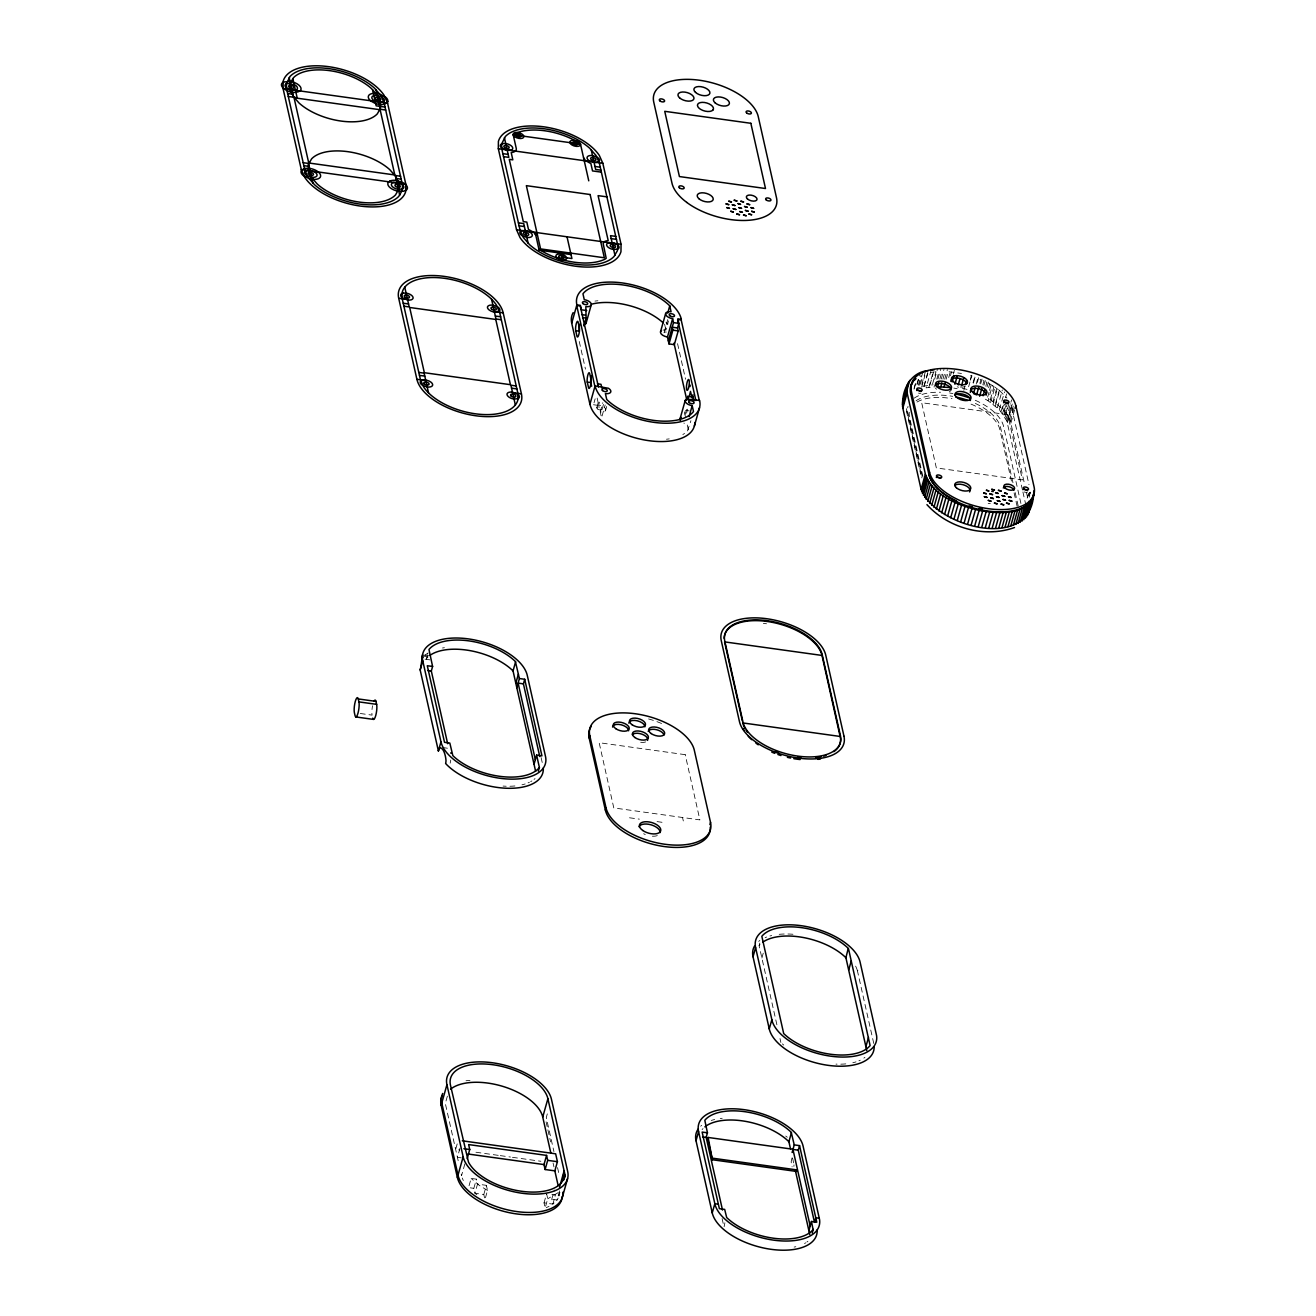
<?xml version="1.0" encoding="UTF-8"?>
<svg xmlns="http://www.w3.org/2000/svg" width="1316" height="1316" viewBox="0 0 1316 1316"><rect width="100%" height="100%" fill="white"/><g stroke="black" fill="none" stroke-linecap="round" stroke-linejoin="round"><path stroke-width="0.75" stroke-dasharray="5 3.75" d="M794.009 1164.907L793.893 1166.404M1030.132 493.895L1030.264 492.151L1029.194 495.968M427.749 656.059A8.258 1.875 -82.1 0 0 426.368 659.316L427.799 653.345M594.026 402.762L595.145 398.83M596.806 407.697L598.862 400.36M601.116 415.823L600.244 411.892A6.432 3.241 15.7 0 0 605.492 410.559A6.432 3.241 15.7 0 0 603.287 406.595L598.681 404.983L599.783 401.051M600.244 411.892L602.81 402.729M602.119 409.177L603.666 403.683M602.086 415.955L605.179 404.966M605.656 410.164L606.676 406.496M447.374 1096.162L445.318 1103.499L458.659 1162.818M664.037 332.8L668.676 316.301M662.919 330.119A6.432 3.241 15.7 0 1 665.912 330.086L668.495 320.907M457.195 1143.917L455.649 1149.411L459.712 1149.987M460.008 1148.161L457.425 1157.323L461.324 1157.866M464.861 1163.854L461.538 1175.649L460.715 1171.98M685.143 414.26L687.215 406.94M469.055 1185.749L471.112 1178.429L476.408 1179.152L477.527 1184.104L474.944 1193.267L476.869 1194.698M686.574 413.125L687.692 409.194M484.568 1197.873L483.795 1194.5L474.944 1193.267L473.826 1188.332L476.408 1179.152M687.429 430.957L690.933 420.709M483.795 1194.5L486.377 1185.338L477.527 1184.104M485.456 1197.725L487.512 1190.404L486.377 1185.338M547.308 1113.879L546.288 1117.547L553.937 1151.615M544.018 1202.873L546.601 1193.711L547.736 1198.777L545.169 1207.94L544.018 1202.873L552.885 1204.107L556.981 1200.044A50.485 25.399 15.7 0 0 558.116 1198.086M551.914 1194.451L555.451 1194.944L552.885 1204.107L551.766 1199.156L554.349 1189.993M559.563 1190.881L556.981 1200.044L551.766 1199.156M559.925 1192.329L558.889 1195.997A50.485 25.399 15.7 0 0 559.284 1193.809M915.475 383.384L913.863 389.108L916.15 388.121M914.028 389.207L915.64 383.482M776.901 1024.769L759.102 945.661L760.138 941.993M916.874 384.256L919.029 376.623M917.219 384.305L919.9 374.764M918.305 385.127L920.986 375.586M919.144 385.341L922.894 371.984M920.427 384.206L922.582 376.573M925.51 371.227L921.216 386.509L933.077 384.782M921.644 387.217L924.868 375.751M761.882 957.999L764.464 948.836M923.98 385.884L928.273 370.602M924.095 386.509L927.846 373.152M931.185 370.109L926.135 387.842L934.64 386.822M928.849 387.381L933.143 372.099L935.989 371.754L931.695 387.036M929.935 385.012L934.228 369.747M934.689 379.057L937.37 369.5M936.795 379.173L938.933 371.54M937.946 378.959L940.627 369.401M939.821 379.074L941.976 371.441M941.285 378.992L943.967 369.434M942.947 379.107L945.102 371.474M944.707 379.156L947.388 369.599M946.138 379.255L948.293 371.622L961.47 373.464M948.721 377.528L950.859 369.895M950.465 375.718L951.534 371.902M953.31 374.139L954.38 370.322M724.902 1222.794L724.113 1226.693M963.805 390.359L964.891 386.542M970.32 379.863L971.389 376.047L968.099 375.076M969.958 381.969L967.819 389.618L957.193 386.838M970.501 380.061L972.113 374.336M973.018 382.857L974.63 377.133L971.389 376.047M973.429 383.137L975.041 377.396M976.192 384.042L977.804 378.317L974.63 377.133M977.36 382.479L978.972 376.754M979.844 383.4L980.913 379.584L977.804 378.317M980.683 383.844L982.295 378.12M982.871 384.766L983.94 380.949L980.913 379.584M983.924 385.308L985.536 379.584M985.799 386.213L986.868 382.397L983.94 380.949M987.066 386.855L988.661 381.13M988.612 387.743L989.681 383.927L986.868 382.397M989.007 392.3L987.395 398.041C997.265 403.848 1007.678 411.579 1010.869 423.176L1024.67 484.568M989.533 390.391L991.688 382.759M1022.466 489.996L1006.822 420.906L999.337 409.589L988.086 400.788L992.379 385.506L989.681 383.927M990.274 399.735L994.567 384.469M990.635 402.449L994.929 387.167L992.379 385.506M993.021 401.512L997.314 386.246M993.054 404.16L997.347 388.894L994.929 387.167M995.603 403.354L999.897 388.072M995.324 405.937L999.617 390.655L997.347 388.894M997.413 407.746L1002.315 389.964M999.337 409.589L1004.552 391.905M1001.081 411.447L1004.305 399.998M1002.315 409.144L1003.401 405.328M1005.539 397.695L1006.608 393.879M1002.628 413.339L1006.395 399.965M1004.19 411.151L1005.786 405.427M1003.993 415.231L1007.743 401.874M1005.835 413.175L1007.99 405.525M1005.144 417.139L1009.438 401.857M1006.082 419.031L1011.593 399.916M1006.822 420.906L1011.116 405.624L1010.375 403.749M1008.533 417.238L1012.827 401.956M1007.332 422.716L1011.626 407.434L1011.116 405.624M1009.537 419.261L1013.83 403.979M1010.326 421.268L1014.62 405.986M1010.869 423.176L1015.162 407.894M873.758 1043.44L857.538 971.307L858.558 967.638M1027.187 498.122L1028.799 492.398M1028.569 496.083L1029.638 492.266M1029.227 497.201L1029.786 495.573M791.985 1157.948L791.163 1161.929L792.1 1166.848M990.323 503.419L988.168 503.452M426.252 658.839L426.4 658.658A50.485 25.399 15.7 0 1 428.062 656.898M759.102 945.661L759.25 945.48A50.485 25.399 15.7 0 1 760.039 944.575M702.102 1129.638L702.234 1129.457A50.485 25.399 15.7 0 1 703.024 1128.552M558.066 1192.707L547.736 1198.777M546.255 1207.595L549.019 1206.427M930.428 372.56L933.143 372.099M685.685 410.378L689.239 410.872M593.483 404.736L601.971 405.92M424.591 655.039L428.539 655.598M423.949 656.158L427.503 656.651M425.019 659.168L429.954 659.859M360.288 713.502L372.099 715.131A8.258 1.875 -82.1 0 1 372.56 705.754M442.472 747.521L447.687 748.245M629.509 817.779L639.362 819.144M657.062 821.612L664.942 822.697M475.948 1152.24L498.27 1155.349M500.294 1155.629L510.444 1157.027M512.467 1157.323L540.892 1161.271M470.305 1187.838L473.826 1188.332M953.853 388.088L957.176 388.73M487.512 1190.404L479.452 1185.535L471.112 1178.429M985.388 399.192L988.086 400.788M999.617 390.655L1006.921 398.057M1011.626 407.434L1028.98 484.617M1026.464 492.497L1028.684 502.399M1022.91 491.987L1025.575 503.847M1020.92 503.469L1003.565 426.335A49.564 24.922 15.7 0 0 974.465 399.932M1012.975 482.709L1000.522 427.371A46.817 23.556 15.7 0 0 973.034 402.4M1015.195 492.595L1018.748 508.404M1011.445 481.047L999.88 429.658A46.817 23.556 15.7 0 0 969.612 403.551M1014.11 492.908L1017.663 508.733M922.878 476.392L909.553 417.106A46.817 23.556 15.7 0 1 909.307 412.303M922.154 476.326L907.925 413.043A49.564 24.922 15.7 0 1 908.007 406.381M906.379 408.667L921.957 477.938M906.444 411.069L920.69 474.385M677.559 343.657L685.554 379.238M664.596 324.18L665.912 330.086M684.304 411.859L685.471 417.057M688.367 429.871L687.034 423.966A6.432 3.241 15.7 0 1 683.827 423.078M779.993 1038.538L780.881 1042.486M792.545 1157.981L794.305 1165.828M597.135 398.057L598.681 404.983M579.254 341.486L585.472 369.154M682.527 817.483L683.317 820.954M722.089 1218.567L723.422 1224.489M541.123 757.621L542.455 763.543M557.556 1167.637L558.905 1173.658M546.091 1121.841L547.44 1127.845M547.9 1129.852L550.598 1141.877M553.065 1162.966L553.954 1166.914M463.347 1180.468A50.485 25.399 15.7 0 1 462.261 1178.034M466.012 1080.781A54.17 27.241 15.7 0 1 469.993 1080.387M807.892 1241.301A50.485 25.399 15.7 0 1 806.856 1242.074M805.737 1242.814A50.485 25.399 15.7 0 1 804.537 1243.521M795.818 1246.713A50.485 25.399 15.7 0 1 794.14 1247.074M700.671 1126.216A54.17 27.241 15.7 0 1 701.708 1125.345M711.249 1120.459A54.17 27.241 15.7 0 1 714.654 1119.521M720.247 1118.518A54.17 27.241 15.7 0 1 722.204 1118.287M785.734 1136.037A54.17 27.241 15.7 0 1 787.313 1137.238M864.908 1057.324A50.485 25.399 15.7 0 1 863.872 1058.097M860.269 1060.186A50.485 25.399 15.7 0 1 858.92 1060.795M856.009 1061.864A50.485 25.399 15.7 0 1 852.834 1062.736M845.793 1063.887A50.485 25.399 15.7 0 1 835.989 1064.118M783.711 1045.068A50.485 25.399 15.7 0 1 782.378 1043.901M758.723 941.351A54.17 27.241 15.7 0 1 759.825 940.512M765.139 937.634A54.17 27.241 15.7 0 1 766.669 937.025M769.942 935.989A54.17 27.241 15.7 0 1 771.67 935.544M779.22 934.311A54.17 27.241 15.7 0 1 794.19 934.36M855.597 966.125A54.17 27.241 15.7 0 1 857.538 971.307M450.746 760.056A8.258 1.875 -82.1 0 1 450.171 763.148M424.838 655.417A54.17 27.241 15.7 0 1 428.177 652.917M442.489 647.998A54.17 27.241 15.7 0 1 444.397 647.719M535.02 778.579A50.485 25.399 15.7 0 1 534.049 779.401M531.894 780.914A50.485 25.399 15.7 0 1 530.693 781.605M529.41 782.263A50.485 25.399 15.7 0 1 528.061 782.872M525.15 783.941A50.485 25.399 15.7 0 1 521.975 784.813M514.934 785.965A50.485 25.399 15.7 0 1 503.074 786.08M763.362 623.389A50.485 25.399 15.7 0 1 766.521 623.768M917.022 402.038A46.817 23.556 15.7 0 1 952.011 398.649M914.159 398.189A49.564 24.922 15.7 0 1 940.545 392.25M949.757 393.04A49.564 24.922 15.7 0 1 952.883 393.533M916.084 400.771A46.817 23.556 15.7 0 1 952.652 396.346M1027.697 491.888A2.747 1.382 15.7 0 1 1024.193 491.937M950.3 391.132A8.258 4.162 15.7 0 1 949.247 391.888M936.498 389.223A8.258 4.162 15.7 0 1 935.462 388.039M965.171 386.443A8.258 4.162 15.7 0 1 957.735 386.526M1005.309 405.196A2.747 1.382 15.7 0 1 1004.026 404.654M921.003 393.106A2.747 1.382 15.7 0 1 918.519 393.122M594.98 301.101A54.17 27.241 15.7 0 1 597.908 300.755M665.945 322.19A54.17 27.241 15.7 0 1 667.936 324.098M664.58 332.224A2.747 1.382 15.7 0 1 666.357 332.06M684.55 433.425A50.485 25.399 15.7 0 1 682.84 434.527M669.219 438.886A50.485 25.399 15.7 0 1 666.472 439.215M645.63 741.944A8.258 4.162 15.7 0 1 639.329 742.01M648.591 718.947A54.17 27.241 15.7 0 1 661.849 723.619M657.309 835.611A11.021 5.544 15.7 0 1 648.92 835.709M645.284 834.525A11.021 5.544 15.7 0 1 643.639 833.719M1007.76 414.688L921.677 402.712L936.35 467.937L1022.433 479.912L1007.76 414.688M685.225 754.677L599.142 742.701L613.799 807.925L699.882 819.901L685.225 754.677M597.332 408.865A2.747 1.382 15.7 0 0 601.922 409.506A2.747 1.382 15.7 0 0 599.125 406.957A2.747 1.382 15.7 0 0 597.332 408.865"/><path stroke-width="1.5" d="M563.149 1179.794L562.837 1175.451L563.824 1179.893L565.123 1175.303L564.251 1178.363M564.449 1175.221L564.432 1175.484A50.485 25.399 15.7 0 1 521.514 1191.26A50.485 25.399 15.7 0 1 468.496 1162.127L450.467 1085.174A50.485 25.399 15.7 0 1 493.072 1064.759A50.485 25.399 15.7 0 1 547.9 1098.712L565.123 1175.303M913.074 381.706L910.754 386.394L910.672 393.402L928.915 474.566A54.17 27.241 15.7 0 0 941.368 491.987L943.704 493.813A54.17 27.241 15.7 0 0 1002.611 511.842A54.17 27.241 15.7 0 0 1033.734 490.983C1033.998 553.197 936.515 527.913 921.085 489.355L902.825 408.141C900.818 391.543 909.965 372 928.273 370.602M1029.54 508.173L1029.03 511.842M692.89 394.833L692.841 397.58M907.217 385.407L907.119 392.875L925.378 474.073C933.258 495.951 958.245 505.295 979.055 510.411C996.87 513.52 1024.177 516.234 1033.323 496.56M543.278 768.034A54.17 27.241 15.7 0 1 506.183 788.235A54.17 27.241 15.7 0 1 446.058 763.987L445.598 763.477A7.666 4.162 83.6 0 0 445.992 760.467C445.746 756.552 443.985 747.85 439.824 747.735A8.258 2.023 -82.7 0 0 438.392 750.992L420.166 669.943L422.749 660.78A54.17 27.241 15.7 0 1 468.447 638.902A54.17 27.241 15.7 0 1 527.255 675.322L545.482 756.355A54.17 27.241 15.7 0 1 499.784 778.25A54.17 27.241 15.7 0 1 440.975 741.829L422.749 660.78M447.654 743.705L431.319 671.045L432.602 666.455L428.967 649.495A50.485 25.399 15.7 0 1 468.891 640.876A50.485 25.399 15.7 0 1 515.379 661.504L519.392 678.53L516.826 687.692M438.392 750.992L440.975 741.829M694.848 422.518A54.17 27.241 15.7 0 1 662.047 441.551A54.17 27.241 15.7 0 1 604.735 423.489L602.383 421.663A54.17 27.241 15.7 0 1 589.93 404.242L571.72 323.193L576.869 304.868A54.17 27.241 15.7 0 1 622.567 282.973A54.17 27.241 15.7 0 1 681.375 319.41L677.822 318.916L678.826 323.358L677.543 327.947L678.201 330.908L674.335 344.66L669.021 343.92L667.475 336.995L672.624 318.669A6.432 3.241 15.7 0 1 665.649 314.343A6.432 3.241 15.7 0 1 671.078 311.744L669.745 305.838L668.248 304.407A50.485 25.399 15.7 0 0 583.876 292.678L582.955 293.781L584.271 299.67A6.432 3.241 15.7 0 1 591.262 303.996A6.432 3.241 15.7 0 1 585.834 306.595L586.097 318.094L583.893 325.957M586.097 323.193L591.246 304.868M535.628 771.341L513.043 670.913L515.625 661.751M589.93 404.242L595.095 385.901L608.453 388.269A6.432 3.241 15.7 0 1 610.64 392.217A6.432 3.241 15.7 0 1 605.393 393.566L606.725 399.472L608.222 400.903A50.485 25.399 15.7 0 0 692.578 412.632L693.516 411.53L692.183 405.641A6.432 3.241 15.7 0 1 685.981 402.696A6.432 3.241 15.7 0 1 686.475 399.126L699.602 400.442A54.17 27.241 15.7 0 1 670.354 423.127A54.17 27.241 15.7 0 1 609.884 405.163L607.531 403.338A54.17 27.241 15.7 0 1 595.095 385.901M515.823 683.251L518.389 674.088M539.757 756.519L523.423 683.859L524.706 679.27L519.392 678.53M534.049 764.3L536.615 755.121L541.929 755.861L524.706 679.27M562.212 1196.935A54.17 27.241 15.7 0 1 511.595 1213.122A54.17 27.241 15.7 0 1 457.359 1177.442L441.14 1105.292L446.93 1084.68A54.17 27.241 15.7 0 1 492.628 1062.785A54.17 27.241 15.7 0 1 551.437 1099.205L567.657 1171.355A54.17 27.241 15.7 0 1 521.959 1193.234A54.17 27.241 15.7 0 1 463.15 1156.813L446.93 1084.68M660.5 331.813L665.666 313.471M538.359 771.127L539.395 767.458L536.615 755.121M667.689 313.175L669.745 305.838M668.364 340.943L673.512 322.617L672.624 318.669M669.021 343.92L672.887 330.168L672.229 327.207L677.543 327.947M457.359 1177.442L463.15 1156.813M467.164 1158.672L469.746 1149.51L468.628 1144.575L546.568 1155.399L547.686 1160.35L545.104 1169.513L554.842 1170.862L558.149 1185.535M710.245 827.155A54.17 27.241 15.7 0 1 661.899 846.188A54.17 27.241 15.7 0 1 605.376 810.113L589.14 737.963L589.798 735.677A54.17 27.241 15.7 0 1 635.48 713.782A54.17 27.241 15.7 0 1 694.305 750.202L710.525 822.352L709.883 824.639M680.059 418.784L685.225 400.442M686.689 400.311L687.791 396.379L693.104 397.119L693.927 400.821M689.091 416.629L692.183 405.641M694.355 426.071L699.52 407.746M605.376 810.113L606.018 807.81L589.798 735.677M550.828 1152.98L542.735 1117.054L547.9 1098.712M545.104 1169.513L543.985 1164.578L546.568 1155.399M554.842 1170.862L557.425 1161.699L555.648 1153.803L462.278 1140.808M559.514 1187.229L564.12 1170.862M562.425 1196.984L567.574 1178.659M902.562 402.499L907.826 383.663M902.414 404.357L908.649 381.985M817.121 1229.934A54.17 27.241 15.7 0 1 768.758 1248.966A54.17 27.241 15.7 0 1 712.236 1212.891L696.016 1140.742L698.582 1131.579A54.17 27.241 15.7 0 1 744.28 1109.684A54.17 27.241 15.7 0 1 803.089 1146.121L819.555 1219.537A54.17 27.241 15.7 0 1 773.627 1240.149A54.17 27.241 15.7 0 1 715.147 1205.012L698.582 1131.579M902.513 406.282L906.806 391M907.02 389.947L909.701 380.39M902.825 408.141L907.119 392.875M911.33 391.23L929.557 472.28A54.17 27.241 15.7 0 0 942.009 489.7L944.345 491.526A54.17 27.241 15.7 0 0 1004.815 509.489A54.17 27.241 15.7 0 0 1034.063 486.805L1015.837 405.772A54.17 27.241 15.7 0 0 957.028 369.352A54.17 27.241 15.7 0 0 911.33 391.23L910.688 393.533A54.17 27.241 15.7 0 1 912.153 382.923M874.169 1047.191A54.17 27.241 15.7 0 1 824.639 1064.792A54.17 27.241 15.7 0 1 769.251 1028.915L753.032 956.765L755.598 947.602A54.17 27.241 15.7 0 1 801.296 925.707A54.17 27.241 15.7 0 1 860.105 962.128L876.571 1035.544A54.17 27.241 15.7 0 1 830.643 1056.172A54.17 27.241 15.7 0 1 772.163 1021.035L755.598 947.602M722.5 1210.062L706.166 1137.386L707.449 1132.813L704.817 1120.294A50.485 25.399 15.7 0 1 744.724 1111.675A50.485 25.399 15.7 0 1 791.229 1132.303L794.239 1144.887L792.1 1152.52M792.446 1149.181L708.123 1137.452L707.695 1138.982L712.367 1159.741L796.69 1171.47M712.367 1159.741L708.123 1137.452M938.752 382.907L937.683 386.723L950.53 387.578M940.808 386.756L941.878 382.923M944 386.904L945.069 383.088M712.236 1212.891L714.818 1203.729L718.355 1204.222L719.359 1208.664L724.672 1209.404L726.679 1217.53A50.485 25.399 15.7 0 0 773.183 1238.175A50.485 25.399 15.7 0 0 813.091 1229.555L811.462 1221.478L816.775 1222.219L799.552 1145.627L794.239 1144.887M769.251 1028.915L771.834 1019.752M921.085 489.355L925.378 474.073M952.142 381.854L953.755 376.113M921.628 491.263L925.921 475.981M922.417 493.27L926.711 477.988M929.557 472.28L928.915 474.566C932.715 487.512 945.201 495.342 956.6 501.018M923.421 495.293L927.714 480.011M954.923 384.272L957.061 376.639M924.655 497.333L928.948 482.051M926.119 499.356L930.412 484.074M958.245 384.914L959.857 379.189M927.78 501.38L932.073 486.098M961.568 385.67L963.723 378.037M929.639 503.37L933.932 488.104M965.418 384.617L966.503 380.801M931.695 505.344L935.989 490.078M933.932 507.285L938.226 492.003M936.35 509.177L940.644 493.895M970.336 392.415L971.405 388.582M938.95 511.003L943.243 495.737M975.123 387.858L973.511 393.583L976.62 394.866L978.775 387.217M941.68 512.779L945.974 497.514M944.559 514.49L948.852 499.208M979.647 396.231L981.785 388.582M947.586 516.119L951.879 500.853M983.101 395.754L984.713 390.029M950.711 517.665L955.005 502.399M953.952 519.129L958.245 503.847M957.275 520.494L961.568 505.212M960.68 521.761L964.973 506.479M790.472 1148.769L788.893 1141.712L791.459 1132.55M964.151 522.913L968.444 507.631M967.655 523.949L971.948 508.683M866.783 1050.612L845.908 957.735L848.244 948.326A50.485 25.399 15.7 0 0 801.74 927.681A50.485 25.399 15.7 0 0 761.832 936.301L783.694 1033.553A50.485 25.399 15.7 0 0 830.199 1054.198A50.485 25.399 15.7 0 0 870.106 1045.578L848.475 948.573M971.192 524.887L975.501 509.605M819.325 1218.254L815.772 1217.761L814.489 1222.35L798.269 1150.2L799.552 1145.627M848.672 970.073L851.255 960.91M974.761 525.693L979.055 510.411M978.314 526.367L982.608 511.101M981.868 526.926L986.161 511.644M1015.195 408.059L1015.837 405.772M985.388 527.354L989.681 512.072M988.859 527.65L993.152 512.368M992.28 527.815L996.574 512.533M995.62 527.848L999.913 512.566M998.877 527.749L1003.17 512.467M1002.035 527.502L1006.329 512.237M1005.062 527.14L1009.356 511.858M808.896 1230.641L811.462 1221.478M1007.974 526.647L1012.267 511.365M1010.737 526.022L1015.031 510.74M812.202 1233.026L813.239 1229.374M865.895 1046.664L868.478 1037.502M1013.353 525.265L1017.646 509.999M1015.804 524.393L1020.097 509.127M1018.091 523.406L1022.384 508.14M1020.18 522.304L1024.473 507.022M1022.071 521.087L1026.365 505.821M1023.782 519.771L1028.076 504.505M1025.263 518.356L1029.556 503.09M1026.546 516.859L1031.596 498.616M1027.599 515.263L1033.29 494.8M1028.421 513.585L1033.685 494.75M902.924 400.689L904.355 397.267M539.395 767.458L539.247 767.656A50.485 25.399 15.7 0 1 499.34 776.275A50.485 25.399 15.7 0 1 452.836 755.631L449.825 743.063L444.512 742.323L427.289 665.731L432.602 666.455M905.408 395.672L906.691 394.158M914.275 380.308L915.673 378.975M535.809 235.317L533.885 232.422L528.473 229.445L526.828 222.108L523.291 221.614L509.276 159.351L512.829 159.845L511.184 152.557A10.1 5.083 15.7 0 0 515.23 151.175L515.642 150.781A10.1 5.083 15.7 0 0 516.25 148.346L513.191 134.742L519.195 131.978A46.817 23.556 15.7 0 1 572.822 139.447L580.488 144.102L588.762 180.835M1014.504 527.535C984.713 538.31 948.013 527.996 926.941 504.637M931.185 370.109L934.228 369.747M991.672 491.246L993.3 491.592M283.072 88.583L387.578 103.109L405.805 184.158L405.723 191.445A54.17 27.241 15.7 0 1 370.174 206.892A54.17 27.241 15.7 0 1 316.087 188.862L313.751 187.037A54.17 27.241 15.7 0 1 304.786 177.413L301.298 169.616L283.072 88.583L283.154 81.279A54.17 27.241 15.7 0 1 328.77 66.688A54.17 27.241 15.7 0 1 384.108 95.311L387.578 103.109M287.628 93.518L292.942 94.258M385.045 107.057L376.179 105.839L372.576 89.784M288.286 96.479L297.136 97.713L292.859 78.697M385.703 110.034L380.39 109.294L375.948 89.554M513.191 134.742L580.488 144.102M498.32 148.724L602.827 163.266L621.053 244.299L620.971 251.603A54.17 27.241 15.7 0 1 585.423 267.049A54.17 27.241 15.7 0 1 531.335 249.02L528.983 247.194A54.17 27.241 15.7 0 1 520.017 237.554L516.546 229.774L498.32 148.724L498.402 141.421A54.17 27.241 15.7 0 1 544.018 126.846A54.17 27.241 15.7 0 1 599.339 155.469L602.827 163.266M502.86 153.659L508.173 154.4M594.964 166.474L600.277 167.214M503.518 156.637L508.831 157.377L504.406 137.637M600.951 170.175L595.638 169.435L591.197 149.711M601.396 172.149L592.529 170.932L590.884 163.579L585.472 160.601L583.564 157.706M606.939 196.857L598.089 195.64L608.189 240.532L605.097 241.239L603.123 243.312L606.183 258.281L604.998 259.17A46.817 23.556 15.7 0 1 564.827 260.354L555.385 257.426A46.817 23.556 15.7 0 1 542.455 251.372L538.869 248.921M303.174 162.691L308.487 163.431L312.928 183.171M400.607 176.245L395.294 175.505L399.719 195.245M303.848 165.668L309.161 166.392M395.952 178.466L401.265 179.206M301.298 169.616L405.805 184.158M518.422 222.848L523.735 223.588L528.177 243.328M615.839 236.403L610.525 235.663L614.967 255.386M519.08 225.809L524.393 226.549M611.183 238.624L616.497 239.364M516.546 229.774L621.053 244.299M571.029 254.58L539.132 250.139L535.135 232.356M561.29 257.048L571.917 258.528L567.015 236.781M576.869 304.868L580.405 305.361L581.409 309.803L586.722 310.543M673.512 322.617L678.826 323.358M581.886 314.639L585.439 315.133M582.56 317.6L586.097 318.094M672.887 330.168L678.201 330.908M398.699 298.288A54.17 27.241 15.7 0 1 444.38 276.409A54.17 27.241 15.7 0 1 503.189 312.83L521.416 393.862A54.17 27.241 15.7 0 1 492.168 416.547A54.17 27.241 15.7 0 1 431.714 398.584L429.361 396.758A54.17 27.241 15.7 0 1 416.909 379.337L398.699 298.288L407.549 299.522M494.339 311.596L503.189 312.83M403.239 303.223L408.552 303.963M495.342 316.037L500.656 316.778M403.897 306.2L409.21 306.941L404.769 287.201M501.314 319.739L496 318.998L491.575 299.275M575.717 330.678L576.951 336.205A5.149 1.168 -82.1 0 0 578.777 334.692A5.149 1.168 -82.1 0 0 579.369 327.651L578.119 322.124A5.149 1.168 -82.1 0 0 576.293 323.637A5.149 1.168 -82.1 0 0 575.717 330.678L579.254 331.171A5.149 1.168 -82.1 0 1 579.83 324.114M587.265 382.068L588.515 387.595A5.149 1.168 -82.1 0 0 590.341 386.098A5.149 1.168 -82.1 0 0 590.917 379.041L589.667 373.514A5.149 1.168 -82.1 0 0 587.857 375.027A5.149 1.168 -82.1 0 0 587.265 382.068L590.818 382.561L591.641 386.246M597.448 383.811L600.984 384.305L601.774 387.776M418.801 372.412L424.114 373.152L428.539 392.892M516.217 385.966L510.904 385.226L515.346 404.95M419.459 375.373L424.772 376.113M511.562 388.187L516.875 388.927M416.909 379.337L425.775 380.554M512.566 392.629L521.416 393.862M833.867 751.633A50.485 25.399 15.7 0 0 840.513 738.26L821.99 655.434L724.573 641.879L742.356 720.954M427.766 670.551L431.319 671.045M523.423 683.859L518.109 683.119L535.332 759.71M840.217 736.466L742.8 722.928L743.293 724.738A50.485 25.399 15.7 0 0 744.922 728.373M358.248 698.928L358.923 701.889A8.258 1.875 -82.1 0 1 357.985 713.206A8.258 1.875 -82.1 0 1 355.057 715.641L354.382 712.68A8.258 1.875 -82.1 0 1 355.32 701.346A8.258 1.875 -82.1 0 1 358.248 698.928L375.965 701.395L376.639 704.356A8.258 1.875 -82.1 0 1 375.702 715.674A8.258 1.875 -82.1 0 1 372.773 718.108M358.923 701.889L376.639 704.356M355.814 716.94L373.53 719.408M707.449 1132.813L702.135 1132.073L718.355 1204.222M702.612 1136.909L706.166 1137.386M798.269 1150.2L792.956 1149.46L810.179 1226.051M712.795 1158.212L797.118 1169.94M463.89 1148.703L469.746 1149.51M547.686 1160.35L557.425 1161.699M468.052 1154.017L543.985 1164.578M979.071 508.519L982.41 509.16M969.152 505.92L972.442 506.89M845.908 957.735L845.662 957.489A50.485 25.399 15.7 0 0 762.918 942.108M513.043 670.913L512.812 670.683A50.485 25.399 15.7 0 0 430.052 655.302M788.893 1141.712L788.646 1141.466A50.485 25.399 15.7 0 0 704.866 1126.874M699.421 401.051L681.195 320.018L677.658 319.525L695.884 400.558M687.791 396.379L688.564 399.834M674.006 343.163L686.459 398.518M795.193 1169.76L809.768 1234.589M598.467 387.019L580.241 305.97L576.688 305.476L594.914 386.526M289.158 77.48L293.6 97.219M692.084 397.958L690.472 391.411L689.239 396.577M562.886 1192.197A54.17 27.241 15.7 0 1 554.497 1206.723L551.832 1208.17A54.17 27.241 15.7 0 1 496.313 1206.575A54.17 27.241 15.7 0 1 458.001 1175.155L441.781 1103.005A54.17 27.241 15.7 0 1 442.686 1093.464M450.615 1089.138A50.485 25.399 15.7 0 1 502.844 1086.391A50.485 25.399 15.7 0 1 542.735 1117.054M696.016 1140.742A54.17 27.241 15.7 0 1 698.138 1129.112M753.032 956.765A54.17 27.241 15.7 0 1 754.496 946.155M420.166 669.943A8.258 1.727 -81.4 0 0 421.169 664.843L422.617 654.776L422.584 656.388A7.666 0.987 -70 0 1 422.041 658.724L422.288 658.313A54.17 27.241 15.7 0 1 423.045 657.309M450.845 752.752A8.258 1.875 -82.1 0 1 450.96 753.394M724.195 638.392A50.485 25.399 15.7 0 1 770.37 621.975A50.485 25.399 15.7 0 1 821.99 655.434M826.004 755.4A50.485 25.399 15.7 0 1 823.651 756.075M821.151 756.651A50.485 25.399 15.7 0 1 815.788 757.424M800.786 757.276A50.485 25.399 15.7 0 1 797.611 756.897M778.513 752.242A50.485 25.399 15.7 0 1 775.437 751.107M747.34 732.041A50.485 25.399 15.7 0 1 746.04 730.216M820.51 758.921A50.485 25.399 15.7 0 1 817.894 759.365M800.144 759.546A50.485 25.399 15.7 0 1 793.778 758.674M790.571 758.049A50.485 25.399 15.7 0 1 787.363 757.325M780.997 755.548A50.485 25.399 15.7 0 1 777.871 754.512M774.795 753.361A50.485 25.399 15.7 0 1 771.801 752.143M758.279 744.823A50.485 25.399 15.7 0 1 755.943 743.162M751.732 739.707A50.485 25.399 15.7 0 1 748.195 736.138M744.28 730.643A50.485 25.399 15.7 0 1 743.375 728.817M955.646 396.922A46.817 23.556 15.7 0 1 967.408 400.212M956.041 394.126A49.564 24.922 15.7 0 1 968.51 397.613M916.758 390.49A2.747 1.382 15.7 0 1 921.019 391.378M954.742 485.571A8.258 4.162 15.7 0 1 965.253 485.456A8.258 4.162 15.7 0 1 969.547 491.937M1003.318 488.006A5.511 2.764 15.7 0 1 1008.665 486.64A5.511 2.764 15.7 0 1 1013.945 490.226M913.172 381.377A54.17 27.241 15.7 0 1 915.854 378.547M1023.124 489.519A2.747 1.382 15.7 0 1 1026.875 490.045M936.318 477.445A2.747 1.382 15.7 0 1 940.578 478.333M970.369 390.655A8.258 4.162 15.7 0 1 979.417 388.878A8.258 4.162 15.7 0 1 986.276 395.096M934.936 385.736A8.258 4.162 15.7 0 1 944 383.943A8.258 4.162 15.7 0 1 950.859 390.178M950.859 381.393A8.258 4.162 15.7 0 1 957.834 378.054A8.258 4.162 15.7 0 1 966.799 383.614M954.988 395.145A8.258 4.162 15.7 0 1 964.513 394.636A8.258 4.162 15.7 0 1 970.353 400.541M1003.565 402.548A2.747 1.382 15.7 0 1 1007.809 403.436M690.045 386.542A5.511 1.25 -82.1 0 1 690.193 385.127M590.818 382.561A5.149 1.168 -82.1 0 1 591.394 375.521M571.72 323.193A54.17 27.241 15.7 0 1 573.184 312.599M591.822 304.111A50.485 25.399 15.7 0 1 663.1 322.749M585.686 321.4A6.432 3.241 15.7 0 1 583.679 324.887M667.475 336.995A6.432 3.241 15.7 0 1 660.945 331.056M680.471 420.577A6.432 3.241 15.7 0 1 681.326 417.452M374.139 700.967A8.258 1.875 -82.1 0 1 375.965 701.395M441.14 1105.292A54.17 27.241 15.7 0 1 442.044 1095.767M628.818 723.109A8.258 4.162 15.7 0 1 637.24 720.79A8.258 4.162 15.7 0 1 644.873 726.827M632.338 734.641A8.258 4.162 15.7 0 1 642.192 734.262A8.258 4.162 15.7 0 1 647.571 740.382M612.549 727.074A8.258 4.162 15.7 0 1 620.971 724.738A8.258 4.162 15.7 0 1 628.604 730.791M589.14 737.963A54.17 27.241 15.7 0 1 591.279 726.317M648.163 731.301A8.258 4.162 15.7 0 1 656.404 729.673A8.258 4.162 15.7 0 1 663.971 734.97M639 826.711A11.021 5.544 15.7 0 1 650.91 824.77A11.021 5.544 15.7 0 1 660.155 832.6M710.525 822.352A54.17 27.241 15.7 0 1 664.827 844.247A54.17 27.241 15.7 0 1 606.018 807.81M290.227 83.253L290.162 89.554L293.172 96.298L299.045 103.01A46.817 23.556 15.7 0 0 377.281 113.883L380.423 108.438L380.505 102.122L377.495 95.394L371.606 88.682A46.817 23.556 15.7 0 0 293.386 77.808L290.227 83.253M308.454 164.286L308.388 170.603L311.399 177.331L317.271 184.043A46.817 23.556 15.7 0 0 395.507 194.916L398.649 189.471L398.732 183.171L395.721 176.426L389.832 169.715A46.817 23.556 15.7 0 0 311.612 158.841L308.454 164.286M726.087 203.914L728.735 204.654L726.087 203.914M726.794 207.599L729.442 208.339L726.794 207.599M728.801 201.216L731.449 201.957L728.801 201.216M730.742 211.284L733.39 212.024L730.742 211.284M732.305 204.786L734.953 205.526L732.305 204.786M733.193 208.734L735.841 209.474L733.193 208.734M734.213 200.229L736.878 200.97L734.213 200.229M736.861 213.998L739.51 214.738L736.861 213.998M737.98 203.667L740.628 204.408L738.079 203.503M738.868 207.615L741.517 208.356L738.868 207.615M739.756 211.547L742.405 212.287L739.756 211.547M740.875 201.216L743.54 201.957L740.875 201.216M743.524 215.001L746.172 215.742L743.524 215.001M744.543 206.497L747.208 207.237L744.543 206.497M745.432 210.428L748.097 211.169L745.432 210.428M747.011 203.931L749.659 204.671L747.011 203.931M748.936 214.014L751.584 214.755L748.936 214.014M750.942 207.615L753.607 208.356L750.942 207.615M751.65 211.317L754.315 212.057L751.65 211.317M983.661 493.006L986.309 493.747L983.661 493.006M984.368 496.691L987.016 497.432L984.368 496.691M986.375 490.309L989.023 491.049L986.474 490.144M988.3 500.393L990.964 501.133L988.3 500.393M989.879 493.878L992.527 494.619L989.879 493.878M990.767 497.826L993.415 498.567L990.767 497.826M991.787 489.322L994.452 490.062L991.787 489.322M994.435 503.09L997.084 503.831L994.435 503.09M995.554 492.76L998.202 493.5L995.653 492.595M996.442 496.708L999.091 497.448L996.442 496.708M997.331 500.656L999.979 501.396L997.331 500.656M998.449 490.325L1001.114 491.065L998.449 490.325M1001.098 504.094L1003.746 504.834L1001.098 504.094M1002.118 495.589L1004.782 496.329L1002.118 495.589M1003.006 499.537L1005.654 500.277L1003.105 499.373M1004.585 493.023L1007.233 493.763L1004.585 493.023M1006.51 503.107L1009.158 503.847L1006.51 503.107M1008.517 496.724L1011.165 497.464L1008.517 496.724M1009.224 500.409L1011.872 501.149L1009.224 500.409M286.362 83.895L286.625 89.06L304.851 170.109L308.092 177.38L314.425 184.602A50.485 25.399 15.7 0 0 398.797 196.331L402.186 190.458L402.564 185.424L384.042 102.615L380.801 95.344L374.451 88.123A50.485 25.399 15.7 0 0 290.096 76.394L286.362 83.895M401.972 293.616L402.235 298.781L420.462 379.831L423.703 387.085A50.485 25.399 15.7 0 0 428.194 392.546L430.036 394.323A50.485 25.399 15.7 0 0 514.408 406.052L515.559 404.686A50.485 25.399 15.7 0 0 517.797 400.179L517.879 393.369L499.652 312.336L496.412 305.065A50.485 25.399 15.7 0 0 491.921 299.62L490.078 297.827A50.485 25.399 15.7 0 0 405.706 286.098L404.555 287.464A50.485 25.399 15.7 0 0 402.318 291.988L401.972 293.616M501.593 144.053L501.857 149.218L520.083 230.267L523.324 237.522L529.674 244.76A50.485 25.399 15.7 0 0 538.672 251.455L541.271 253.001A50.485 25.399 15.7 0 0 605.508 261.933L607.564 261.045A50.485 25.399 15.7 0 0 614.029 256.488L617.434 250.616L617.796 245.566L599.274 162.773L596.033 155.502L589.7 148.264A50.485 25.399 15.7 0 0 580.685 141.569L578.086 140.022A50.485 25.399 15.7 0 0 513.849 131.09L511.809 131.978A50.485 25.399 15.7 0 0 505.328 136.535L501.593 144.053M301.775 169.928L301.101 171.096A10.1 5.083 15.7 0 0 302.993 175.357L309.49 178.713L314.524 179.42A10.1 5.083 15.7 0 0 318.653 172.264L316.843 170.932A10.1 5.083 15.7 0 0 309.605 168.382L304.901 168.432L301.775 169.928M387.792 101.628C383.729 107.089 374.764 103.997 370.24 100.46A10.1 5.083 15.7 0 1 372.132 93.535L379.403 94.012L385.884 97.368A10.1 5.083 15.7 0 1 387.792 101.628M283.516 82.036L282.216 82.957A10.1 5.083 15.7 0 0 282.167 86.938C286.345 91.758 294.685 94.39 300.311 90.738A10.1 5.083 15.7 0 0 295.08 82.809L290.046 81.411L283.516 82.036M383.811 101.381L380.423 102.483L374.221 100.756A6.432 3.241 15.7 0 1 373.119 95.854L377.281 95.459L381.887 97.071A6.432 3.241 15.7 0 1 383.811 101.381M305.888 170.751L305.065 171.343A6.432 3.241 15.7 0 0 306.99 175.653L311.596 177.265A6.432 3.241 15.7 0 0 316.843 175.933A6.432 3.241 15.7 0 0 314.656 171.968L310.05 170.356L305.888 170.751M389.865 181.082L388.565 181.986A10.1 5.083 15.7 0 0 396.281 190.787L403.551 191.264L406.66 189.767A10.1 5.083 15.7 0 0 406.71 185.786L403.65 182.99L396.396 180.44A10.1 5.083 15.7 0 0 389.865 181.082M599.06 161.539L595.655 162.625L589.469 160.897A6.432 3.241 15.7 0 1 587.265 156.949A6.432 3.241 15.7 0 1 592.513 155.601L597.135 157.229A6.432 3.241 15.7 0 1 599.06 161.539M521.136 230.909L520.313 231.484A6.432 3.241 15.7 0 0 522.238 235.794L526.844 237.423A6.432 3.241 15.7 0 0 532.092 236.09A6.432 3.241 15.7 0 0 529.904 232.126L525.281 230.497L521.136 230.909M712.861 110.116L711.808 110.857A8.258 4.162 15.7 0 1 700.523 109.294L699.059 108.192A8.258 4.162 15.7 0 1 704.455 102.483A8.258 4.162 15.7 0 1 712.861 110.116M499.438 311.102L494.454 312.089A6.432 3.241 15.7 0 1 487.479 307.763A6.432 3.241 15.7 0 1 492.891 305.164L497.514 306.793A6.432 3.241 15.7 0 1 499.438 311.102M421.498 380.472L420.676 381.048A6.432 3.241 15.7 0 0 422.6 385.358L427.223 386.986A6.432 3.241 15.7 0 0 432.635 384.387A6.432 3.241 15.7 0 0 425.66 380.061L421.498 380.472M970.435 399.209L969.382 399.965A8.258 4.162 15.7 0 1 958.097 398.386L956.633 397.3A8.258 4.162 15.7 0 1 962.029 391.576A8.258 4.162 15.7 0 1 970.435 399.209M287.497 83.418L286.329 83.78A6.432 3.241 15.7 0 0 286.279 87.827L290.408 89.965L296.199 89.899A6.432 3.241 15.7 0 0 295.097 85.014L287.497 83.418M380.176 100.23L378.399 100.394A2.747 1.382 15.7 0 1 375.405 98.535A2.747 1.382 15.7 0 1 377.725 97.433L379.107 97.812A2.747 1.382 15.7 0 1 380.176 100.23M309.211 172.347L308.717 172.495A2.747 1.382 15.7 0 0 309.786 174.913L311.152 175.291A2.747 1.382 15.7 0 0 313.488 174.189A2.747 1.382 15.7 0 0 310.494 172.33L309.211 172.347M502.728 143.559L501.577 143.938A6.432 3.241 15.7 0 0 501.528 147.984L507.285 150.452L511.43 150.057A6.432 3.241 15.7 0 0 511.94 146.471A6.432 3.241 15.7 0 0 505.722 143.543L502.728 143.559M393.846 182.463L392.678 182.825A6.432 3.241 15.7 0 0 392.184 186.411A6.432 3.241 15.7 0 0 398.403 189.339L402.548 188.945A6.432 3.241 15.7 0 0 402.597 184.898L398.468 182.76L393.846 182.463M595.408 160.371L593.631 160.552A2.747 1.382 15.7 0 1 590.637 158.693A2.747 1.382 15.7 0 1 592.957 157.575L594.339 157.969A2.747 1.382 15.7 0 1 595.408 160.371M524.442 232.488L523.949 232.652A2.747 1.382 15.7 0 0 525.018 235.071L526.4 235.449A2.747 1.382 15.7 0 0 528.719 234.33A2.747 1.382 15.7 0 0 525.726 232.488L524.442 232.488M403.107 293.123L401.939 293.501A6.432 3.241 15.7 0 0 401.906 297.548L407.664 300.015A6.432 3.241 15.7 0 0 413.076 297.416A6.432 3.241 15.7 0 0 406.101 293.106L403.107 293.123M609.078 242.605L607.926 242.983A6.432 3.241 15.7 0 0 607.433 246.569A6.432 3.241 15.7 0 0 613.634 249.497L617.796 249.086A6.432 3.241 15.7 0 0 617.829 245.056L613.717 242.917L609.078 242.605M518.159 398.649L514.013 399.061A6.432 3.241 15.7 0 1 507.038 394.734A6.432 3.241 15.7 0 1 512.45 392.135L518.208 394.619A6.432 3.241 15.7 0 1 518.159 398.649M290.26 85.31L289.652 85.376A2.747 1.382 15.7 0 0 289.619 87.629L291.593 88.32A2.747 1.382 15.7 0 0 293.929 87.218A2.747 1.382 15.7 0 0 290.935 85.359L290.26 85.31M505.492 145.467L504.883 145.533A2.747 1.382 15.7 0 0 504.867 147.787L506.841 148.478A2.747 1.382 15.7 0 0 509.16 147.359A2.747 1.382 15.7 0 0 506.166 145.517L505.492 145.467M399.241 187.349L397.958 187.365A2.747 1.382 15.7 0 1 394.964 185.507A2.747 1.382 15.7 0 1 397.284 184.404L399.258 185.095A2.747 1.382 15.7 0 1 399.241 187.349M614.473 247.507L613.19 247.523A2.747 1.382 15.7 0 1 610.196 245.664A2.747 1.382 15.7 0 1 612.516 244.546L614.506 245.253A2.747 1.382 15.7 0 1 614.473 247.507M564.515 259.992L563.297 260.107A5.511 2.764 15.7 0 1 558 258.627L557.013 257.903A5.511 2.764 15.7 0 1 558.05 254.12A5.511 2.764 15.7 0 1 565.551 256.209A5.511 2.764 15.7 0 1 564.515 259.992M517.83 132.521L516.481 132.423A5.511 2.764 15.7 0 0 514.852 136.815A5.511 2.764 15.7 0 0 523.604 137.407A5.511 2.764 15.7 0 0 517.83 132.521M750.844 123.293L664.745 111.317L679.418 176.558L765.501 188.517L750.844 123.293M380.143 109.738L294.06 97.762L308.734 162.987L394.816 174.962L380.143 109.738M590.127 194.521L526.351 185.655L540.58 248.905L604.34 257.772L590.127 194.521M495.77 319.443L409.687 307.483L424.344 372.708L510.427 384.683L495.77 319.443M575.915 140.697L574.516 140.401A5.511 2.764 15.7 0 0 570.65 143.954A5.511 2.764 15.7 0 0 579.682 145.829A5.511 2.764 15.7 0 0 575.915 140.697M686.771 202.434L684.435 200.591A54.17 27.241 15.7 0 1 671.982 183.171L653.756 102.138A54.17 27.241 15.7 0 1 699.454 80.243A54.17 27.241 15.7 0 1 758.263 116.663L776.489 197.713A54.17 27.241 15.7 0 1 747.241 220.381A54.17 27.241 15.7 0 1 686.771 202.434M843.984 736.236L825.741 655.121A54.153 27.241 15.7 0 0 766.948 618.75A54.153 27.241 15.7 0 0 721.25 640.596L739.477 721.694A54.153 27.241 15.7 0 0 798.286 758.082A54.153 27.241 15.7 0 0 843.967 736.236M840.43 735.71L822.204 654.661A50.485 25.399 15.7 0 0 767.393 620.708A50.485 25.399 15.7 0 0 724.787 641.122L743.014 722.155A50.485 25.399 15.7 0 0 797.841 756.108A50.485 25.399 15.7 0 0 840.43 735.71M404.752 296.972A2.747 1.382 15.7 0 0 409.342 297.613A2.747 1.382 15.7 0 0 406.545 295.08A2.747 1.382 15.7 0 0 404.752 296.972M424.311 383.943A2.747 1.382 15.7 0 0 428.901 384.585A2.747 1.382 15.7 0 0 426.104 382.051A2.747 1.382 15.7 0 0 424.311 383.943M511.101 396.017A2.747 1.382 15.7 0 0 515.707 396.659A2.747 1.382 15.7 0 0 512.895 394.109A2.747 1.382 15.7 0 0 511.101 396.017M491.542 309.046A2.747 1.382 15.7 0 0 496.148 309.688A2.747 1.382 15.7 0 0 493.335 307.138A2.747 1.382 15.7 0 0 491.542 309.046M559.152 257.475A2.747 1.382 15.7 0 0 563.758 258.117A2.747 1.382 15.7 0 0 560.945 255.567A2.747 1.382 15.7 0 0 559.152 257.475M573.052 143.789A2.747 1.382 15.7 0 0 577.642 144.431A2.747 1.382 15.7 0 0 574.845 141.881A2.747 1.382 15.7 0 0 573.052 143.789M516.365 135.893A2.747 1.382 15.7 0 0 520.971 136.535A2.747 1.382 15.7 0 0 518.175 134.002A2.747 1.382 15.7 0 0 516.365 135.893M679.385 187.793A2.747 1.382 15.7 0 0 683.975 188.435A2.747 1.382 15.7 0 0 681.178 185.885A2.747 1.382 15.7 0 0 679.385 187.793M766.175 199.868A2.747 1.382 15.7 0 0 770.765 200.509A2.747 1.382 15.7 0 0 767.968 197.959A2.747 1.382 15.7 0 0 766.175 199.868M747.439 198.93A5.511 2.764 15.7 0 0 756.634 200.213A5.511 2.764 15.7 0 0 751.025 195.13A5.511 2.764 15.7 0 0 747.439 198.93M698.812 198.634A8.258 4.162 15.7 0 0 712.614 200.558A8.258 4.162 15.7 0 0 704.208 192.926A8.258 4.162 15.7 0 0 698.812 198.634M714.999 102.747A8.258 4.162 15.7 0 0 728.801 104.671A8.258 4.162 15.7 0 0 720.395 97.039A8.258 4.162 15.7 0 0 714.999 102.747M679.566 97.828A8.258 4.162 15.7 0 0 693.368 99.753A8.258 4.162 15.7 0 0 684.962 92.12A8.258 4.162 15.7 0 0 679.566 97.828M695.506 92.383A8.258 4.162 15.7 0 0 709.308 94.308A8.258 4.162 15.7 0 0 700.902 86.675A8.258 4.162 15.7 0 0 695.506 92.383M746.616 112.896A2.747 1.382 15.7 0 0 751.206 113.538A2.747 1.382 15.7 0 0 748.409 110.988A2.747 1.382 15.7 0 0 746.616 112.896M659.826 100.822A2.747 1.382 15.7 0 0 664.415 101.464A2.747 1.382 15.7 0 0 661.619 98.914A2.747 1.382 15.7 0 0 659.826 100.822M917.384 389.914A2.747 1.382 15.7 0 0 921.99 390.556A2.747 1.382 15.7 0 0 919.193 388.023A2.747 1.382 15.7 0 0 917.384 389.914M1023.749 488.96A2.747 1.382 15.7 0 0 1028.339 489.601A2.747 1.382 15.7 0 0 1025.542 487.052A2.747 1.382 15.7 0 0 1023.749 488.96M1004.996 488.039A5.511 2.764 15.7 0 0 1014.208 489.305A5.511 2.764 15.7 0 0 1008.599 484.222A5.511 2.764 15.7 0 0 1004.996 488.039M956.37 487.726A8.258 4.162 15.7 0 0 970.188 489.651A8.258 4.162 15.7 0 0 961.782 482.018A8.258 4.162 15.7 0 0 956.37 487.726M936.943 476.885A2.747 1.382 15.7 0 0 941.549 477.527A2.747 1.382 15.7 0 0 938.752 474.994A2.747 1.382 15.7 0 0 936.943 476.885M972.557 391.855A8.258 4.162 15.7 0 0 986.375 393.764A8.258 4.162 15.7 0 0 977.969 386.147A8.258 4.162 15.7 0 0 972.557 391.855M953.08 381.476A8.258 4.162 15.7 0 0 966.882 383.4A8.258 4.162 15.7 0 0 958.476 375.767A8.258 4.162 15.7 0 0 953.08 381.476M937.14 386.92A8.258 4.162 15.7 0 0 950.942 388.845A8.258 4.162 15.7 0 0 942.536 381.212A8.258 4.162 15.7 0 0 937.14 386.92M1004.19 401.989A2.747 1.382 15.7 0 0 1008.78 402.63A2.747 1.382 15.7 0 0 1005.983 400.097A2.747 1.382 15.7 0 0 1004.19 401.989M688.548 387.875A5.511 1.25 -82.1 0 0 688.663 379.452A5.511 1.25 -82.1 0 0 686.426 387.397A5.511 1.25 -82.1 0 0 688.548 387.875M582.922 303.552A2.747 1.382 15.7 0 0 587.528 304.193A2.747 1.382 15.7 0 0 584.715 301.66A2.747 1.382 15.7 0 0 582.922 303.552M669.712 315.626A2.747 1.382 15.7 0 0 674.318 316.268A2.747 1.382 15.7 0 0 671.522 313.718A2.747 1.382 15.7 0 0 669.712 315.626M689.271 402.597A2.747 1.382 15.7 0 0 693.877 403.239A2.747 1.382 15.7 0 0 691.081 400.689A2.747 1.382 15.7 0 0 689.271 402.597M602.481 390.523A2.747 1.382 15.7 0 0 607.087 391.165A2.747 1.382 15.7 0 0 604.274 388.615A2.747 1.382 15.7 0 0 602.481 390.523M634.921 737.536A8.258 4.162 15.7 0 0 648.212 738.095A8.258 4.162 15.7 0 0 638.013 730.956A8.258 4.162 15.7 0 0 634.921 737.536M632.025 724.688A8.258 4.162 15.7 0 0 645.317 725.248A8.258 4.162 15.7 0 0 635.118 718.108A8.258 4.162 15.7 0 0 632.025 724.688M615.756 728.653A8.258 4.162 15.7 0 0 629.048 729.196A8.258 4.162 15.7 0 0 618.849 722.073A8.258 4.162 15.7 0 0 615.756 728.653M651.19 733.571A8.258 4.162 15.7 0 0 664.481 734.131A8.258 4.162 15.7 0 0 654.282 726.991A8.258 4.162 15.7 0 0 651.19 733.571M642.817 830.511A11.021 5.544 15.7 0 0 660.533 831.251A11.021 5.544 15.7 0 0 646.929 821.727A11.021 5.544 15.7 0 0 642.817 830.511"/></g></svg>
